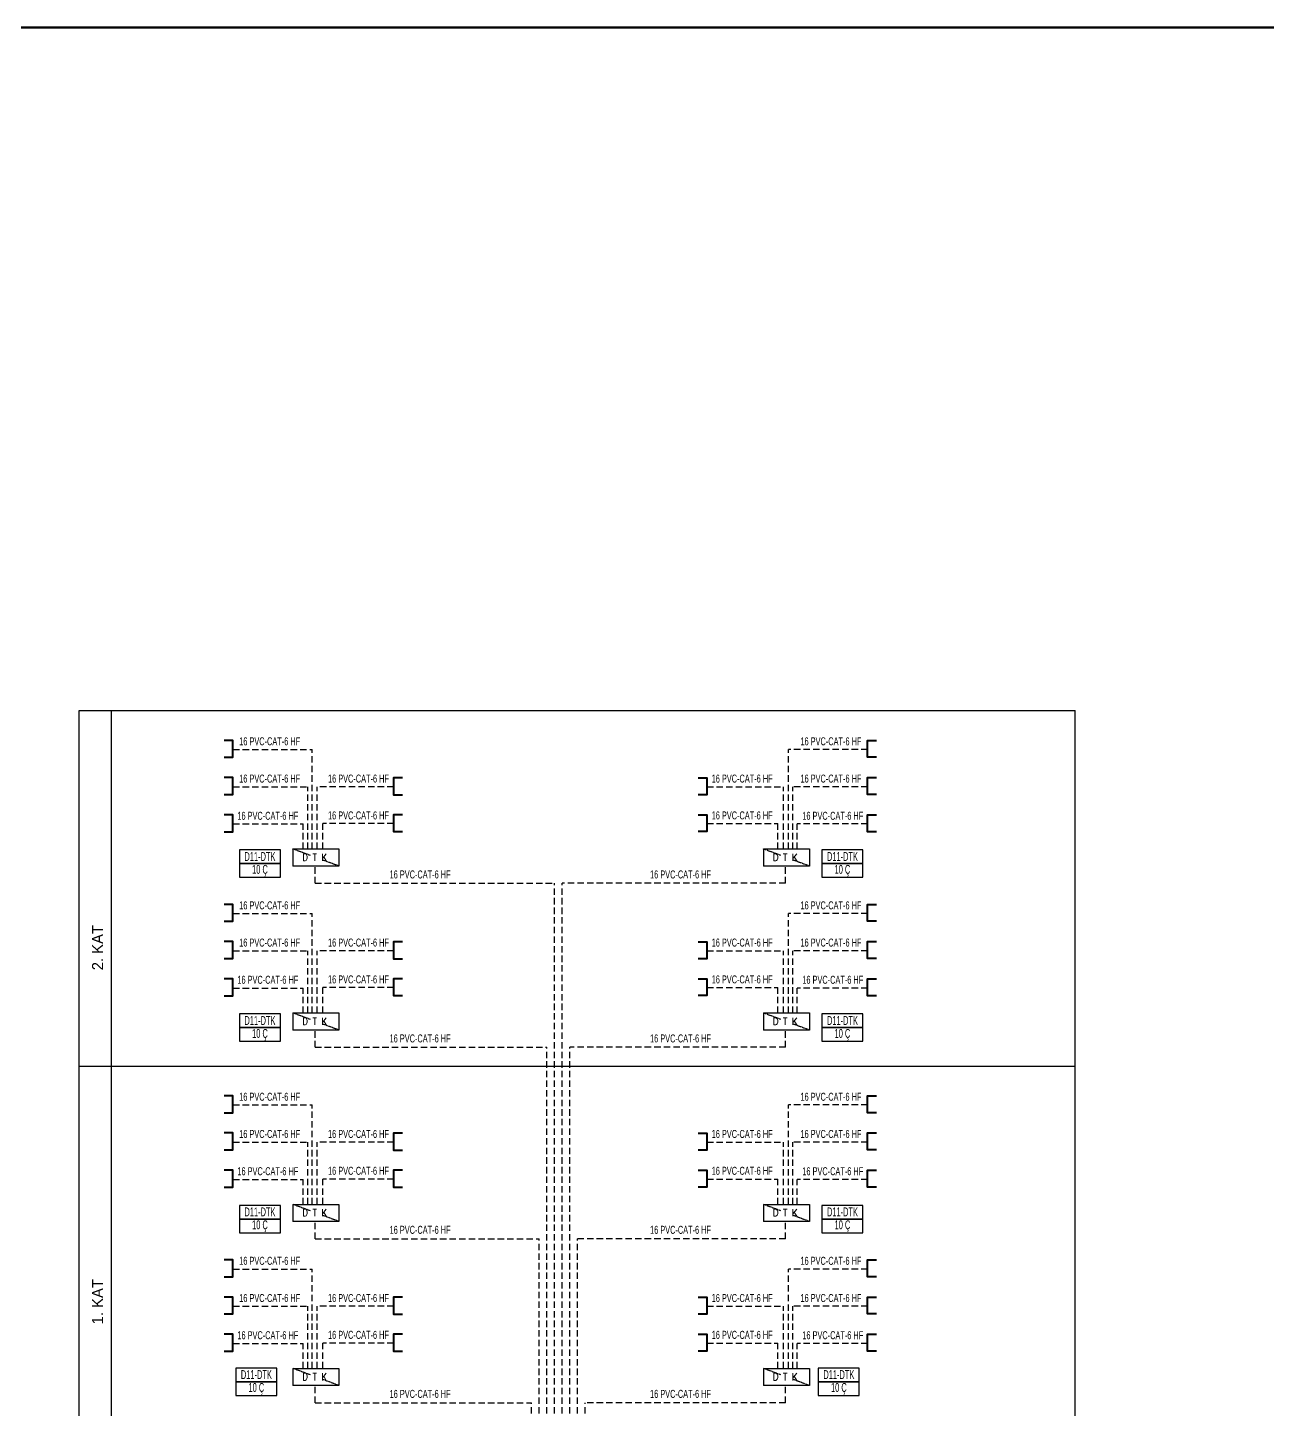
# Model space of a CAD drawing. Header units: millimetres. Extents: x 1852829 to 1882754, y -270850 to -231658.
# Drawn here: x 1876025 to 1877960, y -258375 to -256217 of the extents above; entities that cross this region are included whole.
import ezdxf
from ezdxf.enums import TextEntityAlignment as Align

# ---------------------------------------------------------------- set-up
doc = ezdxf.new("R2010")
doc.units = ezdxf.units.MM
for name, pattern in [('CONTINOUS', [0]), ('CONTINU', [0]), ('DASHED2', [0.375, 0.25, -0.125]), ('DUZ', [0]), ('HIDDEN', [0.375, 0.25, -0.125])]:
    doc.linetypes.add(name, pattern=pattern)
for name, color, linetype in [('00-TABLO-ADI', 2, 'Continuous'), ('00-TELEFON', 3, 'Continuous'), ('TELEFON-', 6, 'Continuous'), ('TELEFON-YAZI', 2, 'Continuous'), ('YAZI7', 2, 'Continuous'), ('YAZI8', 2, 'Continuous')]:
    doc.layers.add(name, color=color, linetype=linetype)
doc.layers.add('a_çerçeve_line', color=7, linetype='Continuous', lineweight=50)
doc.layers.add('Telefon', color=2, linetype='CONTINOUS', lineweight=40)
doc.styles.add('ALP', font='arial.ttf')
doc.styles.add('ERAY', font='romanstw.shx', dxfattribs={"width": 0.8, "height": 20})
doc.styles.add('TL', font='arial.ttf', dxfattribs={"height": 20})
doc.styles.add('YAZI-1', font='wturkce.shx')

# ---------------------------------------------------------------- blocks, each defined once
blk = doc.blocks.new('DTKKKK')
at = {"color": 6}
for p, q in [((-37.1, 27.5), (-37.1, 0)), ((-37.1, 27.5), (37.1, 27.5)), ((37.1, 27.5), (37.1, 0)), ((37.1, 0), (-37.1, 0))]:
    blk.add_line(p, q, dxfattribs=at)
at = {"color": 2, "linetype": 'DASHED2', "lineweight": 30, "ltscale": 5}
for p, q in [((-8.9, 17.1), (-37.1, 27.5)), ((37.1, 0), (11.1, 9.6))]:
    blk.add_line(p, q, dxfattribs=at)
at = {"color": 2, "style": 'ERAY', "width": 0.9}
blk.add_text('D T K', height=11.55, dxfattribs=at).set_placement((-22, 8.3))
blk = doc.blocks.new('TELEFON PRIZI')
at = {"layer": 'Telefon', "linetype": 'CONTINU'}
blk.add_lwpolyline([(13.2, 13.9), (13.2, 0), (-13.2, 0), (-13.2, 13.9)], dxfattribs=at)

msp = doc.modelspace()

# ---------------------------------------------------------------- linework, layer by layer
at = {"layer": '00-TABLO-ADI', "color": 2, "linetype": 'Continuous', "elevation": 0}
for points in [[(1876355.1, -257522.3), (1876419.1, -257522.3), (1876419.1, -257501), (1876355.1, -257501)], [(1877264.4, -257522.3), (1877328.4, -257522.3), (1877328.4, -257501), (1877264.4, -257501)], [(1876355.1, -257543.7), (1876419.1, -257543.7), (1876419.1, -257522.3), (1876355.1, -257522.3)], [(1877264.4, -257543.7), (1877328.4, -257543.7), (1877328.4, -257522.3), (1877264.4, -257522.3)], [(1876355.1, -257778.4), (1876419.1, -257778.4), (1876419.1, -257757.1), (1876355.1, -257757.1)], [(1877264.4, -257778.4), (1877328.4, -257778.4), (1877328.4, -257757.1), (1877264.4, -257757.1)], [(1876355.1, -257799.8), (1876419.1, -257799.8), (1876419.1, -257778.4), (1876355.1, -257778.4)], [(1877264.4, -257799.8), (1877328.4, -257799.8), (1877328.4, -257778.4), (1877264.4, -257778.4)], [(1876355.1, -258077.4), (1876419.1, -258077.4), (1876419.1, -258056), (1876355.1, -258056)], [(1877264.4, -258077.4), (1877328.4, -258077.4), (1877328.4, -258056), (1877264.4, -258056)], [(1876355.1, -258098.7), (1876419.1, -258098.7), (1876419.1, -258077.4), (1876355.1, -258077.4)], [(1877264.4, -258098.7), (1877328.4, -258098.7), (1877328.4, -258077.4), (1877264.4, -258077.4)], [(1876349.4, -258331.4), (1876413.4, -258331.4), (1876413.4, -258310.1), (1876349.4, -258310.1)], [(1877258.8, -258331.4), (1877322.8, -258331.4), (1877322.8, -258310.1), (1877258.8, -258310.1)], [(1876349.4, -258352.8), (1876413.4, -258352.8), (1876413.4, -258331.4), (1876349.4, -258331.4)], [(1877258.8, -258352.8), (1877322.8, -258352.8), (1877322.8, -258331.4), (1877258.8, -258331.4)]]:
    msp.add_lwpolyline(points, close=True, dxfattribs=at)
at = {"layer": 'a_çerçeve_line'}
msp.add_line((1872123.9, -256216.8), (1880070, -256216.8), dxfattribs=at)
at = {"layer": 'TELEFON-', "linetype": 'HIDDEN', "ltscale": 40}
for p, q in [((1876345.1, -257344.2), (1876468.7, -257344.2)), ((1876468.7, -257499.4), (1876468.7, -257344.2)), ((1877335.9, -257344.2), (1877212.3, -257344.2)), ((1877212.3, -257499.4), (1877212.3, -257344.2)), ((1876345.1, -257402.3), (1876461.8, -257402.3)), ((1876461.8, -257499.4), (1876461.8, -257402.3)), ((1876595.9, -257402.3), (1876476.7, -257402.3)), ((1876476.7, -257499.4), (1876476.7, -257402.3)), ((1877085.1, -257402.3), (1877204.3, -257402.3)), ((1877204.3, -257499.4), (1877204.3, -257402.3)), ((1877335.9, -257402.3), (1877219.2, -257402.3)), ((1877219.2, -257499.4), (1877219.2, -257402.3)), ((1876345.1, -257460.4), (1876454.9, -257460.4)), ((1876454.9, -257499.4), (1876454.9, -257460.4)), ((1876485.3, -257499.4), (1876485.3, -257459.8)), ((1876595.9, -257459.8), (1876485.3, -257459.8)), ((1877085.1, -257459.8), (1877195.7, -257459.8)), ((1877195.7, -257499.4), (1877195.7, -257459.8)), ((1877335.9, -257460.4), (1877226.1, -257460.4)), ((1877226.1, -257499.4), (1877226.1, -257460.4)), ((1876473.2, -257553.1), (1876473.2, -257526.1)), ((1877207.8, -257553.1), (1877207.8, -257526.1)), ((1876473.2, -257553.1), (1876847, -257553.1, 0)), ((1876847, -259341), (1876847, -257553.1, 0)), ((1876859, -259341), (1876859, -257553.1, 0)), ((1877207.8, -257553.1), (1876859, -257553.1, 0)), ((1876345.1, -257600.3), (1876468.7, -257600.3)), ((1876468.7, -257755.5), (1876468.7, -257600.3)), ((1877335.9, -257600.3), (1877212.3, -257600.3)), ((1877212.3, -257755.5), (1877212.3, -257600.3)), ((1876345.1, -257658.4), (1876461.8, -257658.4)), ((1876461.8, -257755.5), (1876461.8, -257658.4)), ((1876595.9, -257658.4), (1876476.7, -257658.4)), ((1876476.7, -257755.5), (1876476.7, -257658.4)), ((1877085.1, -257658.4), (1877204.3, -257658.4)), ((1877204.3, -257755.5), (1877204.3, -257658.4)), ((1877335.9, -257658.4), (1877219.2, -257658.4)), ((1877219.2, -257755.5), (1877219.2, -257658.4)), ((1876345.1, -257716.6), (1876454.9, -257716.6)), ((1876454.9, -257755.5), (1876454.9, -257716.6)), ((1876485.3, -257755.5), (1876485.3, -257715.9)), ((1876595.9, -257715.9), (1876485.3, -257715.9)), ((1877085.1, -257715.9), (1877195.7, -257715.9)), ((1877195.7, -257755.5), (1877195.7, -257715.9)), ((1877335.9, -257716.6), (1877226.1, -257716.6)), ((1877226.1, -257755.5), (1877226.1, -257716.6)), ((1876473.2, -257809.2), (1876473.2, -257782.2)), ((1877207.8, -257809.2), (1877207.8, -257782.2)), ((1876473.2, -257809.2), (1876835, -257809.2, 0)), ((1876835, -259341), (1876835, -257809.2, 0)), ((1877207.8, -257809.2), (1876871, -257809.2, 0)), ((1876871, -259341), (1876871, -257809.2, 0)), ((1876345.1, -257899.2), (1876468.7, -257899.2)), ((1876468.7, -258054.5), (1876468.7, -257899.2)), ((1877335.9, -257899.2), (1877212.3, -257899.2)), ((1877212.3, -258054.5), (1877212.3, -257899.2)), ((1876345.1, -257957.4), (1876461.8, -257957.4)), ((1876461.8, -258054.5), (1876461.8, -257957.4)), ((1876595.9, -257957.4), (1876476.7, -257957.4)), ((1876476.7, -258054.5), (1876476.7, -257957.4)), ((1877085.1, -257957.4), (1877204.3, -257957.4)), ((1877204.3, -258054.5), (1877204.3, -257957.4)), ((1877335.9, -257957.4), (1877219.2, -257957.4)), ((1877219.2, -258054.5), (1877219.2, -257957.4)), ((1876345.1, -258015.5), (1876454.9, -258015.5)), ((1876454.9, -258054.5), (1876454.9, -258015.5)), ((1876485.3, -258054.5), (1876485.3, -258014.9)), ((1876595.9, -258014.9), (1876485.3, -258014.9)), ((1877085.1, -258014.9), (1877195.7, -258014.9)), ((1877195.7, -258054.5), (1877195.7, -258014.9)), ((1877335.9, -258015.5), (1877226.1, -258015.5)), ((1877226.1, -258054.5), (1877226.1, -258015.5)), ((1876473.2, -258108.2), (1876473.2, -258081.1)), ((1877207.8, -258108.2), (1877207.8, -258081.1)), ((1876473.2, -258108.2), (1876823, -258108.2, 0)), ((1876823, -259341), (1876823, -258108.2)), ((1876883, -259341), (1876883, -258108.2)), ((1877207.8, -258108.2), (1876883, -258108.2, 0)), ((1876345.1, -258155.4), (1876468.7, -258155.4)), ((1876468.7, -258310.6), (1876468.7, -258155.4)), ((1877335.9, -258155.4), (1877212.3, -258155.4)), ((1877212.3, -258310.6), (1877212.3, -258155.4)), ((1876345.1, -258213.5), (1876461.8, -258213.5)), ((1876461.8, -258310.6), (1876461.8, -258213.5)), ((1876595.9, -258213.5), (1876476.7, -258213.5)), ((1876476.7, -258310.6), (1876476.7, -258213.5)), ((1877085.1, -258213.5), (1877204.3, -258213.5)), ((1877204.3, -258310.6), (1877204.3, -258213.5)), ((1877335.9, -258213.5), (1877219.2, -258213.5)), ((1877219.2, -258310.6), (1877219.2, -258213.5)), ((1876345.1, -258271.6), (1876454.9, -258271.6)), ((1876454.9, -258310.6), (1876454.9, -258271.6)), ((1876485.3, -258310.6), (1876485.3, -258271)), ((1876595.9, -258271), (1876485.3, -258271)), ((1877085.1, -258271), (1877195.7, -258271)), ((1877195.7, -258310.6), (1877195.7, -258271)), ((1877335.9, -258271.6), (1877226.1, -258271.6)), ((1877226.1, -258310.6), (1877226.1, -258271.6)), ((1876473.2, -258364.3), (1876473.2, -258337.3)), ((1877207.8, -258364.3), (1877207.8, -258337.3)), ((1876473.2, -258364.3), (1876811, -258364.3, 0)), ((1876811, -259341), (1876811, -258364.3)), ((1876895, -259341), (1876895, -258364.3)), ((1877207.8, -258364.3), (1876895, -258364.3, 0))]:
    msp.add_line(p, q, dxfattribs=at)
at = {"layer": 'YAZI7', "linetype": 'DUZ'}
msp.add_line((1876154.8, -257283.4), (1876154.8, -259517.9), dxfattribs=at)
at = {"layer": 'YAZI8', "linetype": 'Continuous'}
for p, q in [((1876105.2, -257283.4), (1877659.7, -257283.4)), ((1876105.2, -259517.9), (1876105.2, -257283.4)), ((1877659.7, -259517.9), (1877659.7, -257283.4)), ((1876105.2, -257838.5), (1877659.7, -257838.5))]:
    msp.add_line(p, q, dxfattribs=at)

# ---------------------------------------------------------------- block references
at = {"layer": '00-TELEFON', "xscale": 0.9680611710064113, "yscale": 0.9680611710064113, "zscale": 0.9680611710064113}
for p in [(1876474.5, -257526.1), (1877209, -257526.1), (1876474.5, -257782.2), (1877209, -257782.2), (1876474.5, -258081.1), (1877209, -258081.1), (1876474.5, -258337.3), (1877209, -258337.3)]:
    msp.add_blockref('DTKKKK', p, dxfattribs=at)
at = {"layer": 'Telefon', "linetype": 'CONTINU', "xscale": -1}
for p, rotation in [((1876345.1, -257343), 90.00000000000007), ((1876345.1, -257401.2), 90.00000000000007), ((1876595.9, -257401.6), 270.0000000000001), ((1876345.1, -257459.3), 90.00000000000007), ((1876595.9, -257459.1), 270.0000000000001), ((1876345.1, -257599.2), 90.00000000000007), ((1876345.1, -257657.3), 90.00000000000007), ((1876595.9, -257657.8), 270.0000000000001), ((1876345.1, -257715.4), 90.00000000000007), ((1876595.9, -257715.3), 270.0000000000001), ((1876345.1, -257898.1), 90.00000000000007), ((1876345.1, -257956.2), 90.00000000000007), ((1876595.9, -257956.7), 270.0000000000001), ((1876345.1, -258014.4), 90.00000000000007), ((1876595.9, -258014.2), 270.0000000000001), ((1876345.1, -258154.2), 90.00000000000007), ((1876345.1, -258212.4), 90.00000000000007), ((1876595.9, -258212.8), 270.0000000000001), ((1876345.1, -258270.5), 90.00000000000007), ((1876595.9, -258270.3), 270.0000000000001)]:
    msp.add_blockref('TELEFON PRIZI', p, dxfattribs=dict(at, rotation=rotation))
at = {"layer": 'Telefon', "linetype": 'CONTINU'}
for p, rotation in [((1877335.9, -257343), 269.9999999999999), ((1877085.1, -257401.6), 89.99999999999993), ((1877335.9, -257401.2), 269.9999999999999), ((1877085.1, -257459.1), 89.99999999999993), ((1877335.9, -257459.3), 269.9999999999999), ((1877335.9, -257599.2), 269.9999999999999), ((1877085.1, -257657.8), 89.99999999999993), ((1877335.9, -257657.3), 269.9999999999999), ((1877085.1, -257715.3), 89.99999999999993), ((1877335.9, -257715.4), 269.9999999999999), ((1877335.9, -257898.1), 269.9999999999999), ((1877085.1, -257956.7), 89.99999999999993), ((1877335.9, -257956.2), 269.9999999999999), ((1877085.1, -258014.2), 89.99999999999993), ((1877335.9, -258014.4), 269.9999999999999), ((1877335.9, -258154.2), 269.9999999999999), ((1877085.1, -258212.8), 89.99999999999993), ((1877335.9, -258212.4), 269.9999999999999), ((1877085.1, -258270.3), 89.99999999999993), ((1877335.9, -258270.5), 269.9999999999999)]:
    msp.add_blockref('TELEFON PRIZI', p, dxfattribs=dict(at, rotation=rotation))

# ---------------------------------------------------------------- texts
at = {"layer": '00-TABLO-ADI', "color": 4, "linetype": 'Continuous', "lineweight": 60, "style": 'ALP', "width": 0.55}
for s, p in [('D11-DTK', (1876387.2, -257511.2)), ('D11-DTK', (1877296.6, -257511.2)), ('10 Ç', (1876387.2, -257533.3)), ('10 Ç', (1877296.6, -257533.3)), ('D11-DTK', (1876387.2, -257767.3)), ('D11-DTK', (1877296.6, -257767.3)), ('10 Ç', (1876387.2, -257789.5)), ('10 Ç', (1877296.6, -257789.5)), ('D11-DTK', (1876387.2, -258066.2)), ('D11-DTK', (1877296.6, -258066.2)), ('10 Ç', (1876387.2, -258088.4)), ('10 Ç', (1877296.6, -258088.4)), ('D11-DTK', (1876381.6, -258320.3)), ('D11-DTK', (1877291, -258320.3)), ('10 Ç', (1876381.6, -258342.4)), ('10 Ç', (1877291, -258342.4))]:
    msp.add_text(s, height=13.83, dxfattribs=at).set_placement(p, align=Align.MIDDLE)
at = {"layer": 'TELEFON-YAZI', "color": 3, "style": 'TL', "text_generation_flag": 6, "width": 0.55}
for p in [(1876402.4, -257331.3), (1877278.6, -257331.3), (1876402.4, -257389.5), (1876541, -257389.5), (1877140, -257389.5), (1877278.6, -257389.5), (1876399.5, -257447.6), (1876541, -257447), (1877140, -257447), (1877281.5, -257447.6), (1876637.2, -257539.2), (1877043.8, -257539.2), (1876402.4, -257587.5), (1877278.6, -257587.5), (1876402.4, -257645.6), (1876541, -257645.6), (1877140, -257645.6), (1877278.6, -257645.6), (1876399.5, -257703.7), (1876541, -257703.1), (1877140, -257703.1), (1877281.5, -257703.7), (1876637.2, -257795.3), (1877043.8, -257795.3), (1876402.4, -257886.4), (1877278.6, -257886.4), (1876402.4, -257944.5), (1876541, -257944.5), (1877140, -257944.5), (1877278.6, -257944.5), (1876399.5, -258002.7), (1876541, -258002), (1877140, -258002), (1877281.5, -258002.7), (1876637.2, -258094.2), (1877043.8, -258094.2), (1876402.4, -258142.6), (1877278.6, -258142.6), (1876402.4, -258200.7), (1876541, -258200.7), (1877140, -258200.7), (1877278.6, -258200.7), (1876399.5, -258258.8), (1876541, -258258.2), (1877140, -258258.2), (1877281.5, -258258.8), (1876637.2, -258350.4), (1877043.8, -258350.4)]:
    msp.add_text('16 PVC-CAT-6 HF', height=12.5, rotation=180, dxfattribs=at).set_placement(p, align=Align.MIDDLE)
at = {"layer": 'YAZI8', "color": 4, "linetype": 'Continuous', "style": 'YAZI-1'}
for s, p in [('2. KAT', (1876133.6, -257653.5)), ('1. KAT', (1876133.6, -258206.5))]:
    msp.add_text(s, height=17.29, rotation=90, dxfattribs=at).set_placement(p, align=Align.MIDDLE)

doc.saveas('drawing.dxf')
